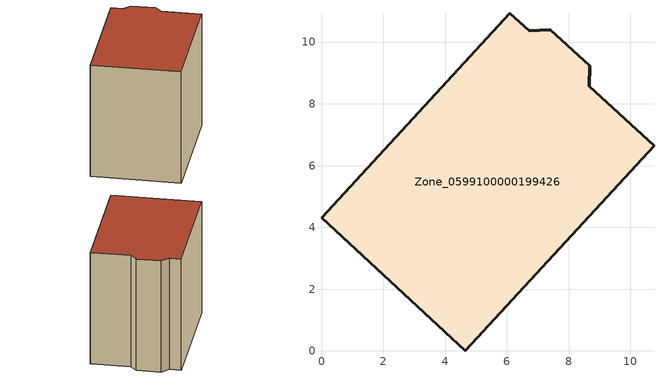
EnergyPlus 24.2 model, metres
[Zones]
Zone_0599100000199426
 floor ground (C_G): 0,4.32 6.09,10.94 6.72,10.36 7.4,10.4 8.69,9.24 8.67,8.57 10.76,6.64 4.65,0 z0
 wall outside (C_F): 4.65,0 10.76,6.64 8.67,8.57 8.69,9.24 7.4,10.4 6.72,10.36 6.09,10.94 0,4.32 4.65,0 z0:8.52
 roof outside (C_R): 6.09,10.94 0,4.32 4.65,0 10.76,6.64 8.67,8.57 8.69,9.24 7.4,10.4 6.72,10.36 z8.52
[BUILDING]
Pand.0599100000199426: North Axis=0; Terrain=City; Loads Convergence Tolerance Value=0.04; Temperature Convergence Tolerance Value=0.4; Solar Distribution=FullExterior; Maximum Number of Warmup Days=25; Minimum Number of Warmup Days=1
[Site:Location]
Rotterdam.The.Hague.AP_ZH_NLD Design_Conditions: Latitude=51.96; Longitude=4.45; Time Zone=1; Elevation=-4.5
[SITE:GROUNDTEMPERATURE:BUILDINGSURFACE]
18, 18, 18, 18, 18, 18, 18, 18, 18, 18, 18, 18
[MATERIAL] Thermal Absorptance=0.9; Solar Absorptance=0.7; Visible Absorptance=0.7
Name | Roughness | Thickness | Conductivity | Density | Specific Heat
G.TC.1946 | MediumSmooth | 0.15 | 1 | 540 | 1210
F.TC.1946 | Rough | 0.3 | 0.857143 | 1920 | 840
R.TC.1946 | MediumRough | 0.2 | 0.909091 | 1500 | 1000
[CONSTRUCTION]
C_G: G.TC.1946
C_F: F.TC.1946
C_R: R.TC.1946
[ZONE]
Zone_0599100000199426: Type=1; Multiplier=1; Ceiling Height=Autocalculate; Volume=Autocalculate; Floor Area=autocalculate; Part of Total Floor Area=Yes
[ZONEINFILTRATION:DESIGNFLOWRATE]
Infil_Zone_0599100000199426: Zone or ZoneList or Space or SpaceList=Zone_0599100000199426; Schedule=AlwaysOn; Design Flow Rate Calculation Method=Flow/Area; Flow Rate per Floor Area=0.003; Constant Term Coefficient=1; Temperature Term Coefficient=0; Velocity Term Coefficient=0; Velocity Squared Term Coefficient=0
[HVACTEMPLATE:ZONE:IDEALLOADSAIRSYSTEM]
Zone_0599100000199426: Maximum Heating Supply Air Temperature=50; Minimum Cooling Supply Air Temperature=13; Maximum Heating Supply Air Humidity Ratio=0.0156; Minimum Cooling Supply Air Humidity Ratio=0.0077; Heating Limit=NoLimit; Cooling Limit=NoLimit; Dehumidification Control Type=ConstantSensibleHeatRatio; Cooling Sensible Heat Ratio=0.7; Dehumidification Setpoint=60; Humidification Control Type=None; Humidification Setpoint=30; Outdoor Air Method=None; Outdoor Air Flow Rate per Person=0.00944; Outdoor Air Flow Rate per Zone Floor Area=0; Outdoor Air Flow Rate per Zone=0; Demand Controlled Ventilation Type=None; Outdoor Air Economizer Type=NoEconomizer; Heat Recovery Type=None; Sensible Heat Recovery Effectiveness=0.7; Latent Heat Recovery Effectiveness=0.65
[ZONECONTROL:THERMOSTAT]
ThermostatControl_Zone_0599100000199426: Zone or ZoneList=Zone_0599100000199426; Control Type Schedule=DualSetpointControlType; Control 1=Thermostat_Zone_0599100000199426; Temperature Difference Between Cutout And Setpoint=0
[THERMOSTATSETPOINT:DUALSETPOINT]
Thermostat_Zone_0599100000199426: Heating Setpoint Temperature Schedule=HeatingSetpoint_Zone_0599100000199426; Cooling Setpoint Temperature Schedule=CoolingSetpoint_Zone_0599100000199426
[SCHEDULE:COMPACT]
HeatingSetpoint_Zone_0599100000199426: Through: 12/31, For: AllDays, Until: 24:00, 21
CoolingSetpoint_Zone_0599100000199426: Through: 12/31, For: AllDays, Until: 24:00, 24
DualSetpointControlType: Through: 12/31, For: AllDays, Until: 24:00, 4
AlwaysOn: Through: 12/31, For: AllDays, Until: 24:00, 1
